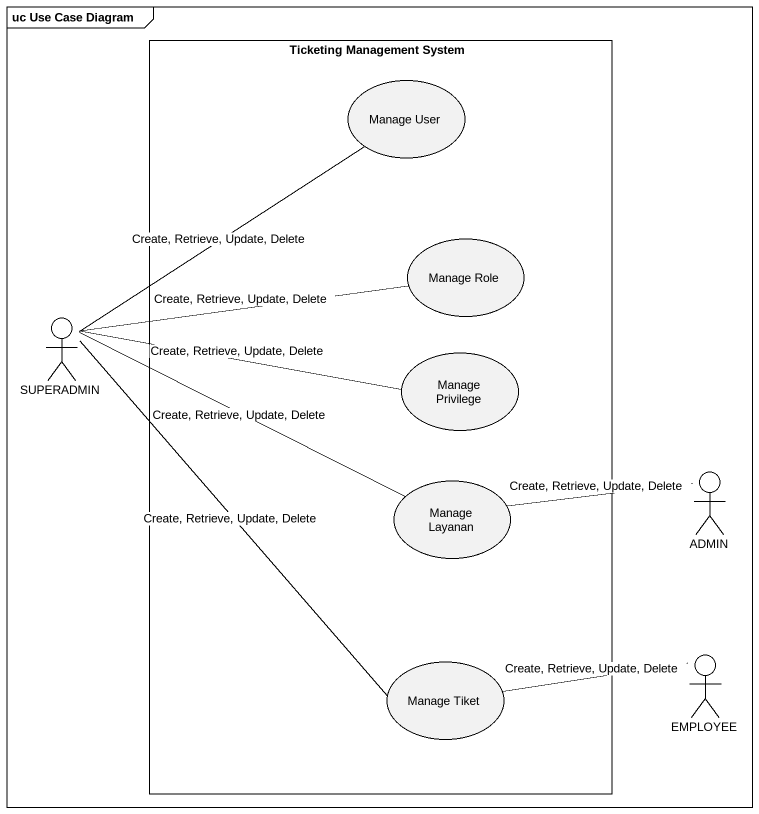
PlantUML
@startuml
mainframe uc Use Case Diagram
rectangle "Ticketing Management System" as Ticketing_Management_System {
  usecase "Manage User" as Manage_User
  usecase "Manage Role" as Manage_Role
  usecase "Manage Privilege" as Manage_Privilege
  usecase "Manage Layanan" as Manage_Layanan
  usecase "Manage Tiket" as Manage_Tiket
}
actor SUPERADMIN
actor ADMIN
actor EMPLOYEE
SUPERADMIN -up- Manage_User : Create, Retrieve, Update, Delete
SUPERADMIN -right- Manage_Role : Create, Retrieve, Update, Delete
SUPERADMIN -right- Manage_Privilege : Create, Retrieve, Update, Delete
SUPERADMIN -right- Manage_Layanan : Create, Retrieve, Update, Delete
SUPERADMIN -- Manage_Tiket : Create, Retrieve, Update, Delete
ADMIN -left- Manage_Layanan : Create, Retrieve, Update, Delete
EMPLOYEE -left- Manage_Tiket : Create, Retrieve, Update, Delete
@enduml
